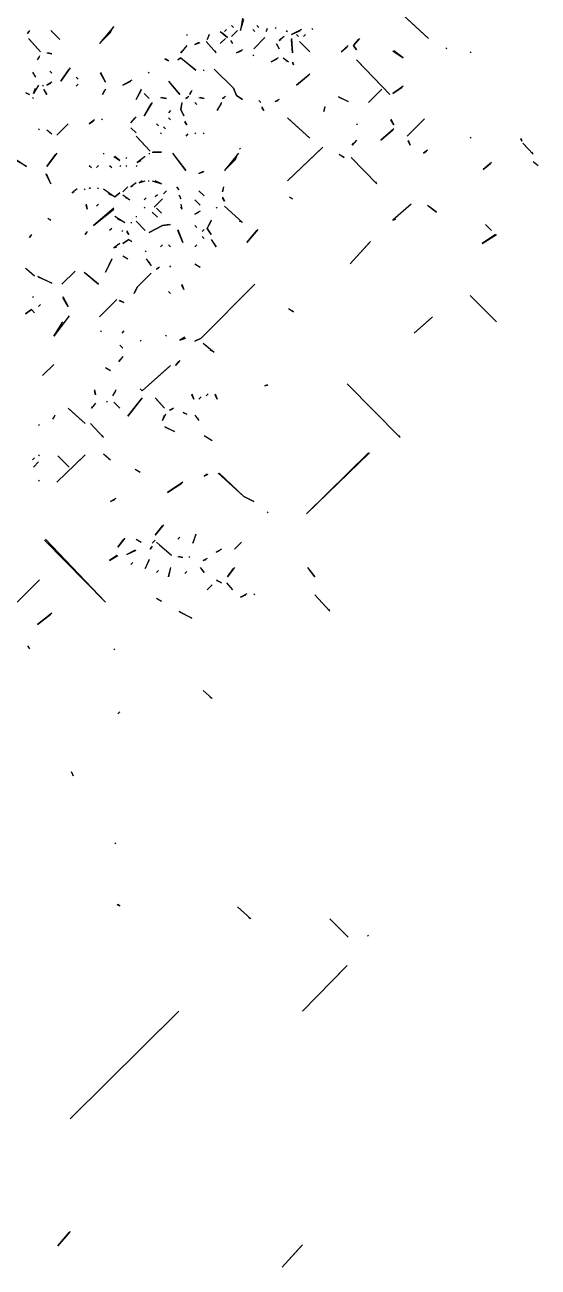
# Model space of a CAD drawing. Extents: x 1 to 2775, y -31 to 2075.
# Drawn here: x 2389.8 to 2474, y 951.7 to 1155.6 of the extents above; entities that cross this region are included whole.
import ezdxf

# ---------------------------------------------------------------- set-up
doc = ezdxf.new("R2010")
doc.units = 0
doc.layers.add('LINEWORK', color=4, linetype='CONTINUOUS')

msp = doc.modelspace()

# ---------------------------------------------------------------- linework, layer by layer
at = {"layer": 'LINEWORK'}
for points in [[(2425.5, 1156.6667), (2425.1667, 1154.6667), (2425.6667, 1156.5)], [(2451.6667, 1157.3333), (2456, 1153.3333), (2451.8333, 1157.1667)], [(2390.5, 1154.6667), (2390.1667, 1154.1667), (2390.3333, 1154.5)], [(2394, 1154.6667), (2395.5, 1153.1667)], [(2404.3333, 1155.3333), (2402, 1152.5), (2403.8333, 1154.3333), (2404.1667, 1155.1667)], [(2421.8333, 1154.5), (2423, 1153.5), (2422, 1154.3333)], [(2422.8333, 1154.8333), (2422.5, 1154.5)], [(2423.6667, 1155.5), (2424, 1155.1667)], [(2424.6667, 1154.6667), (2423.6667, 1153.6667)], [(2427.1667, 1154.8333), (2427.5, 1154.5)], [(2427.8333, 1155.5), (2428.1667, 1155.1667)], [(2429.5, 1155), (2429.3333, 1154.5), (2429.5, 1154.8333)], [(2431, 1155.1667), (2430.8333, 1155)], [(2432.6667, 1154.6667), (2432.8333, 1154.5)], [(2435.1667, 1154.8333), (2433.5, 1154), (2435, 1154.6667)], [(2436.8333, 1155), (2437, 1154.8333)], [(2390.3333, 1153.3333), (2392.3333, 1151.1667), (2390.5, 1153.1667)], [(2416.3333, 1152.1667), (2415.3333, 1151), (2415.5, 1151.3333)], [(2416.3333, 1154), (2416.3333, 1153.8333)], [(2418.3333, 1152.6667), (2417.6667, 1152.3333), (2418.5, 1152.6667)], [(2419.5, 1152.8333), (2421.1667, 1151), (2421, 1151.3333)], [(2420, 1154), (2419.6667, 1153.1667), (2420, 1153.8333)], [(2422.6667, 1153.3333), (2421.8333, 1152.5)], [(2423.5, 1153), (2423.8333, 1152.5), (2423.6667, 1152.8333)], [(2429.1667, 1153.5), (2427.3333, 1151.6667)], [(2431, 1152.5), (2431.5, 1151.6667), (2431.1667, 1152.3333)], [(2432.3333, 1153.6667), (2431.5, 1153), (2431.8333, 1153.1667)], [(2433.5, 1153.3333), (2433.6667, 1151), (2433.5, 1153.1667)], [(2434.3333, 1154), (2434.6667, 1153.6667)], [(2434.8333, 1152.8333), (2436.5, 1151.1667)], [(2435.8333, 1154), (2435.5, 1153.6667)], [(2442.8333, 1152.1667), (2441.6667, 1151.1667), (2442.6667, 1152)], [(2444.6667, 1153.3333), (2443.6667, 1152.1667), (2444.1667, 1151.5), (2443.6667, 1152.1667), (2444.5, 1153.1667)], [(2392.1667, 1150.5), (2391.8333, 1149.8333), (2392.1667, 1150.3333)], [(2393.3333, 1151), (2394.1667, 1150.8333), (2393.5, 1151)], [(2415.3333, 1150.1667), (2414.8333, 1149.8333), (2415.3333, 1150.1667), (2417.8333, 1148.1667), (2415.6667, 1149.8333)], [(2425.5, 1151.5), (2424.5, 1151), (2425.3333, 1151.3333)], [(2427.1667, 1150.6667), (2427.3333, 1150.5)], [(2431.3333, 1150.1667), (2430.1667, 1149.5), (2431.1667, 1150)], [(2432.1667, 1150.1667), (2433, 1149.5), (2432.6667, 1149.6667)], [(2450.1667, 1151.3333), (2451.8333, 1150.1667), (2450.3333, 1151.3333)], [(2458.8333, 1151.8333), (2459, 1151.6667)], [(2463, 1151.1667), (2462.8333, 1151)], [(2397.1667, 1148.5), (2395.6667, 1146.3333), (2397, 1148.3333)], [(2412.6667, 1150), (2413.3333, 1149.6667), (2412.8333, 1150)], [(2419, 1148.1667), (2419.1667, 1148.1667)], [(2420.8333, 1148.3333), (2424, 1145.1667), (2424.5, 1144), (2425.5, 1143.3333), (2424.5, 1144), (2424, 1145.1667)], [(2433.6667, 1149.5), (2433.8333, 1149), (2433.6667, 1149.3333)], [(2444.1667, 1149.8333), (2449.6667, 1144.1667), (2444.3333, 1149.6667)], [(2391, 1147.8333), (2391.5, 1147), (2391.1667, 1147.6667)], [(2394.1667, 1146.1667), (2393.3333, 1145.6667), (2394, 1146)], [(2393.8333, 1148), (2394.1667, 1147.6667)], [(2398.1667, 1147), (2398.5, 1146.6667)], [(2402.1667, 1147.8333), (2403, 1146.1667), (2402.1667, 1147.6667)], [(2407.3333, 1146.5), (2405.8333, 1145.6667), (2407.1667, 1146.3333)], [(2410.1667, 1147.8333), (2410, 1147.6667)], [(2413.3333, 1146.3333), (2415.1667, 1144.1667), (2413.5, 1146.1667)], [(2436.5, 1147.5), (2434.3333, 1145.6667), (2436.3333, 1147.3333)], [(2389.8333, 1144.5), (2390.5, 1144.1667), (2390, 1144.3333)], [(2392, 1145.6667), (2391.1667, 1144.3333), (2391.5, 1145.1667)], [(2392.6667, 1145.6667), (2392.8333, 1145.5)], [(2392.8333, 1145), (2393.3333, 1144.1667), (2393, 1144.8333)], [(2398.5, 1145.8333), (2398.1667, 1145.5)], [(2403, 1145), (2402.5, 1144.1667), (2402.8333, 1144.8333)], [(2408.8333, 1145), (2408, 1143.3333), (2408.8333, 1144.8333)], [(2409.3333, 1144.3333), (2410.1667, 1143.5)], [(2417.1667, 1144.8333), (2416.8333, 1144.1667), (2417, 1144.6667)], [(2448.3333, 1145), (2446.1667, 1142.8333)], [(2451.8333, 1145.5), (2450.1667, 1144.3333), (2451.6667, 1145.3333)], [(2391, 1143.6667), (2391.1667, 1143.5)], [(2410.6667, 1142.8333), (2409.3333, 1140.6667), (2410.5, 1142.6667)], [(2412, 1143.6667), (2413, 1143.5), (2412.1667, 1143.6667)], [(2415.5, 1142.8333), (2415.3333, 1141.6667), (2415.8333, 1140.6667), (2415.3333, 1141.6667), (2415.5, 1142.6667)], [(2416.6667, 1143.8333), (2416.1667, 1143.5), (2416.5, 1143.6667)], [(2417.6667, 1142.8333), (2418, 1142.5)], [(2418.3333, 1143.6667), (2419.1667, 1143.5), (2418.5, 1143.6667)], [(2422, 1142.8333), (2421.3333, 1141.5), (2422, 1142.6667)], [(2422.6667, 1143.8333), (2422.1667, 1143.5), (2422.5, 1143.6667)], [(2428.1667, 1143.1667), (2428.5, 1142.8333)], [(2428.6667, 1142.1667), (2429, 1141.5), (2428.6667, 1142)], [(2431.5, 1143.3333), (2430.8333, 1143), (2431.3333, 1143.1667)], [(2439, 1142.1667), (2438.8333, 1141.3333), (2439, 1142)], [(2441.1667, 1143.8333), (2442.8333, 1143), (2441.3333, 1143.6667)], [(2401.1667, 1140), (2400.3333, 1139.3333), (2401, 1139.8333)], [(2402.3333, 1140.1667), (2402.5, 1140)], [(2408, 1140.5), (2407.1667, 1139.5), (2407.8333, 1140.3333)], [(2413.6667, 1141.5), (2413.3333, 1141.1667)], [(2413.3333, 1140.3333), (2413.6667, 1140)], [(2432.8333, 1140.3333), (2436.5, 1137), (2433, 1140.1667)], [(2449.8333, 1140.1667), (2450.3333, 1139.1667), (2449.8333, 1140)], [(2455.3333, 1140.1667), (2452.5, 1137.3333)], [(2392, 1138.5), (2392.1667, 1138.3333)], [(2393.3333, 1138.3333), (2394.1667, 1137.6667), (2393.8333, 1137.8333)], [(2396.8333, 1139.3333), (2395, 1137.5)], [(2407.1667, 1138.6667), (2408, 1137.8333)], [(2411.3333, 1139.3333), (2411.6667, 1139)], [(2412.5, 1138.8333), (2412.8333, 1138.5)], [(2416, 1139.8333), (2416.3333, 1139.1667), (2416, 1139.6667)], [(2444.3333, 1139.3333), (2444.1667, 1139.1667)], [(2450.3333, 1138.5), (2448.1667, 1136.6667), (2450.1667, 1138.3333)], [(2408, 1137.3333), (2410.3333, 1134.8333), (2408.1667, 1137.1667)], [(2412, 1137.8333), (2412.1667, 1137.6667)], [(2416.5, 1137.6667), (2416.1667, 1137.3333)], [(2417.8333, 1137.8333), (2417.6667, 1137.6667)], [(2419, 1137.8333), (2419.1667, 1137.6667)], [(2444.1667, 1136.6667), (2443.5, 1135.8333), (2443.6667, 1136.1667)], [(2452.6667, 1136.6667), (2453, 1135.8333), (2452.6667, 1136.5)], [(2462.8333, 1137.1667), (2463, 1137)], [(2471.1667, 1137), (2471.3333, 1136.5), (2471.1667, 1136.8333)], [(2471.5, 1136.1667), (2473.1667, 1134.3333), (2473, 1134.6667)], [(2387.8333, 1133.8333), (2390, 1132.3333), (2388.3333, 1133.3333)], [(2395, 1134.5), (2393.3333, 1132.3333), (2394.8333, 1134.3333)], [(2402.6667, 1134.5), (2402.6667, 1134.3333)], [(2404.3333, 1134), (2405.3333, 1133.3333), (2404.5, 1134)], [(2406.5, 1133.8333), (2406.3333, 1133.6667)], [(2409.5, 1134), (2408.1667, 1133), (2408.8333, 1133.3333)], [(2410.1667, 1134.5), (2410.1667, 1134.3333)], [(2410.6667, 1134.6667), (2412.1667, 1134.6667), (2410.8333, 1134.6667)], [(2414, 1134.5), (2416.1667, 1131.6667), (2414.1667, 1134.3333)], [(2424.8333, 1134.5), (2422.5, 1131.6667), (2424.3333, 1133.5), (2424.6667, 1134.3333)], [(2425.1667, 1135.3333), (2425, 1135.1667)], [(2438.6667, 1135.5), (2432.8333, 1130), (2438.5, 1135.3333)], [(2441.3333, 1134.3333), (2442.1667, 1133.8333), (2441.5, 1134.1667)], [(2443.3333, 1133.8333), (2447.5, 1129.5), (2447.3333, 1129.8333)], [(2455.8333, 1135), (2455.1667, 1134.5), (2455.6667, 1134.8333)], [(2400.3333, 1132.5), (2400.6667, 1132.1667)], [(2401.8333, 1132.5), (2401.5, 1132.1667)], [(2403.6667, 1132.5), (2404, 1132.1667)], [(2405.5, 1132.5), (2405.3333, 1132.3333)], [(2406.3333, 1132.5), (2406.5, 1132.3333)], [(2408.1667, 1132.5), (2408, 1132.3333)], [(2466.3333, 1133), (2465, 1131.8333), (2466.1667, 1132.8333)], [(2473.1667, 1133.1667), (2474, 1132.5), (2473.6667, 1132.6667)], [(2393.1667, 1131.1667), (2394, 1129.5), (2393.3333, 1131)], [(2409, 1130), (2408.5, 1129.6667), (2409.5, 1130)], [(2410, 1130), (2410.1667, 1130)], [(2410.6667, 1130), (2412.1667, 1129.5), (2411.1667, 1130)], [(2419, 1131.5), (2418.3333, 1131.1667), (2419.1667, 1131.5)], [(2398.3333, 1128.6667), (2397.5, 1128), (2397.8333, 1128.1667)], [(2399.5, 1128.6667), (2399.6667, 1128.5)], [(2400.5, 1128.8333), (2400.3333, 1128.6667)], [(2401.6667, 1128.8333), (2401.8333, 1128.6667)], [(2402.6667, 1128.6667), (2404.5, 1127.3333), (2405.3333, 1128), (2404.5, 1127.3333), (2403.5, 1127.8333)], [(2406.6667, 1129), (2405.8333, 1128.1667)], [(2405.8333, 1127.6667), (2407, 1126.8333), (2406.3333, 1127.1667)], [(2408, 1129.6667), (2407.1667, 1129), (2407.5, 1129.1667)], [(2411.5, 1127.6667), (2411.1667, 1127.3333)], [(2413, 1128.3333), (2412.5, 1127.8333)], [(2414.6667, 1129), (2415, 1128.5), (2414.8333, 1128.8333)], [(2415, 1127.6667), (2415.3333, 1127), (2415.1667, 1127.5)], [(2418.3333, 1128.3333), (2419.1667, 1127.5)], [(2422.3333, 1129), (2422.1667, 1128.1667), (2422.3333, 1128.8333)], [(2399.8333, 1126.1667), (2400, 1125.3333), (2399.8333, 1126)], [(2401.8333, 1126.1667), (2401.5, 1125.8333)], [(2409.6667, 1127.1667), (2409.3333, 1126.8333)], [(2409.3333, 1125.6667), (2409.5, 1125.5)], [(2412.3333, 1127), (2411, 1125.6667)], [(2415.3333, 1126.1667), (2415.5, 1125.3333), (2415.3333, 1125.6667)], [(2417.6667, 1126.8333), (2418.5, 1126)], [(2421.3333, 1125.6667), (2421.1667, 1125.5)], [(2422.1667, 1127.3333), (2422.5, 1126.6667), (2422.1667, 1127.1667)], [(2422.5, 1125.8333), (2425.5, 1123.1667), (2425, 1123.3333)], [(2433.1667, 1127.3333), (2433.6667, 1127), (2433.3333, 1127.1667)], [(2453.1667, 1126.1667), (2450.1667, 1123.5), (2450.6667, 1123.6667)], [(2455.8333, 1126), (2457.3333, 1124.8333), (2456, 1125.8333)], [(2393.5, 1123.8333), (2394, 1123.5), (2393.6667, 1123.6667)], [(2404.3333, 1125.5), (2401, 1122.6667), (2404.3333, 1125.3333)], [(2404.5, 1124.1667), (2406.1667, 1123.1667), (2405, 1123.6667)], [(2408, 1124.1667), (2408, 1124)], [(2410.6667, 1124.8333), (2411.5, 1124)], [(2411.3333, 1125.5), (2412.1667, 1124.6667)], [(2418.5, 1125), (2417.6667, 1124.5), (2418.3333, 1124.8333)], [(2400, 1121.6667), (2399.6667, 1121.1667), (2399.8333, 1121.5)], [(2404, 1122.1667), (2403.6667, 1121.8333)], [(2405.8333, 1121.8333), (2405.6667, 1121.6667)], [(2406.5, 1121.8333), (2406.8333, 1121.1667), (2406.5, 1121.6667)], [(2407.1667, 1123.1667), (2407.3333, 1123.1667)], [(2408, 1123.3333), (2409.5, 1121.8333)], [(2413.5, 1122.8333), (2412.3333, 1122.6667), (2410.1667, 1121.5), (2412.3333, 1122.6667), (2413.6667, 1122.8333)], [(2414.8333, 1122), (2415.6667, 1119.8333), (2414.8333, 1121.8333)], [(2417.6667, 1122.6667), (2418, 1122.3333)], [(2419.1667, 1122), (2418.8333, 1121.6667)], [(2420.3333, 1123.5), (2419.6667, 1122.1667), (2420.3333, 1121.1667), (2419.6667, 1122.1667), (2420.3333, 1123.3333)], [(2428, 1122), (2426.1667, 1119.8333), (2427.8333, 1121.8333)], [(2465.3333, 1122.8333), (2466.3333, 1121.8333)], [(2390.8333, 1121.1667), (2390.5, 1120.6667), (2390.6667, 1121)], [(2405.3333, 1119.6667), (2404.3333, 1119), (2404.8333, 1119.1667)], [(2406.8333, 1120.3333), (2405.8333, 1119.6667), (2406.8333, 1120.3333), (2407.3333, 1120), (2407, 1120.1667)], [(2418.8333, 1120.8333), (2419.1667, 1120.5)], [(2420.3333, 1120.3333), (2421.1667, 1119.1667), (2420.5, 1120.1667)], [(2446.5, 1120), (2443.1667, 1116.3333), (2446.3333, 1119.8333)], [(2467, 1121.1667), (2464.8333, 1119.6667), (2467.1667, 1121.1667)], [(2405.8333, 1117.6667), (2406.6667, 1117.1667), (2406, 1117.5)], [(2409.5, 1118.5), (2409.6667, 1118.3333)], [(2412.3333, 1119.5), (2412, 1119.1667)], [(2413.3333, 1119.5), (2413.6667, 1119.1667)], [(2418, 1119.5), (2417.6667, 1119.1667)], [(2389.8333, 1115.6667), (2391.3333, 1114.3333), (2390, 1115.5)], [(2404, 1117.1667), (2403, 1115), (2404, 1117)], [(2409.6667, 1117.1667), (2410.5, 1116), (2410.1667, 1116.6667)], [(2411.8333, 1115.8333), (2411.3333, 1115.5), (2411.6667, 1115.6667)], [(2413.6667, 1116), (2413.5, 1115.8333)], [(2417.6667, 1116.3333), (2418.5, 1115.8333), (2417.8333, 1116.1667)], [(2391.8333, 1114.3333), (2394.1667, 1113.1667), (2392, 1114.1667)], [(2398, 1115.1667), (2395.8333, 1113)], [(2399.5, 1115), (2401.8333, 1113), (2399.6667, 1114.8333)], [(2410.5, 1114.8333), (2408.1667, 1112.5), (2407.6667, 1111.5), (2408.1667, 1112.5)], [(2413.3333, 1111.8333), (2413.6667, 1111.5)], [(2415.5, 1113), (2415.8333, 1112.1667), (2415.5, 1112.8333)], [(2427.5, 1113), (2418.6667, 1104.1667), (2417.6667, 1103.6667), (2418.6667, 1104.1667)], [(2391.1667, 1111), (2391, 1110.8333)], [(2392.3333, 1109.6667), (2392, 1109.3333)], [(2396, 1111), (2396.8333, 1109.3333), (2396, 1110.8333)], [(2404.8333, 1110.5), (2402, 1107.6667)], [(2405.1667, 1110.3333), (2406, 1110), (2405.3333, 1110.3333)], [(2462.8333, 1111.1667), (2467.1667, 1106.8333), (2465.6667, 1108.3333)], [(2390.8333, 1108.8333), (2389.8333, 1108.1667), (2390.8333, 1108.8333), (2391.3333, 1108.3333)], [(2397, 1107.8333), (2394.5, 1104.5), (2396, 1106.8333)], [(2433, 1109), (2433.8333, 1108.5), (2433.1667, 1108.8333)], [(2456.6667, 1107.6667), (2453.6667, 1105), (2456.5, 1107.5)], [(2402.1667, 1105.3333), (2402.3333, 1105.1667)], [(2406, 1105.3333), (2405.6667, 1105)], [(2408.8333, 1103.8333), (2408.6667, 1103.6667)], [(2412.8333, 1104.6667), (2413, 1104.5)], [(2416, 1104.3333), (2415.1667, 1103.8333), (2416.1667, 1104.1667)], [(2419, 1103.3333), (2420.8333, 1101.8333), (2420.1667, 1102.1667)], [(2405.8333, 1101.1667), (2405.1667, 1100.3333), (2405.3333, 1100.6667)], [(2405.3333, 1103), (2405.8333, 1102.5)], [(2394.5, 1099.8333), (2392.6667, 1098)], [(2403, 1099.3333), (2403.8333, 1098.8333), (2403.1667, 1099.1667)], [(2413.6667, 1099.6667), (2409, 1095.5), (2408.6667, 1095.8333), (2409, 1095.5), (2413.5, 1099.5)], [(2415.1667, 1100.5), (2414.5, 1099.6667), (2415, 1100.3333)], [(2401.1667, 1095.6667), (2401.3333, 1094.8333), (2401.1667, 1095.5)], [(2404.6667, 1095.6667), (2404.1667, 1094.6667), (2404.6667, 1095.5)], [(2429.5, 1096.5), (2429.1667, 1096.3333), (2429.6667, 1096.5)], [(2442.6667, 1096.6667), (2451.3333, 1087.8333), (2451.1667, 1088.1667)], [(2401.3333, 1093.5), (2400.6667, 1092.6667), (2400.8333, 1093)], [(2403.3333, 1093.8333), (2403.1667, 1093.6667)], [(2404.3333, 1093.6667), (2405.3333, 1092.6667)], [(2409, 1094.3333), (2406.6667, 1091.3333), (2408.8333, 1094.1667)], [(2411.1667, 1094.3333), (2412.6667, 1092.6667), (2411.3333, 1094.1667)], [(2417.1667, 1095), (2417.5, 1094.1667), (2417.1667, 1094.8333)], [(2418.6667, 1094.5), (2418.3333, 1094.1667)], [(2419.8333, 1095), (2419.5, 1094.6667)], [(2421, 1095), (2421.3333, 1094.1667), (2421, 1094.8333)], [(2394.6667, 1091.5), (2394.3333, 1090.8333), (2394.6667, 1091.3333)], [(2396.8333, 1092.6667), (2399.6667, 1090.1667), (2397, 1092.5)], [(2412.8333, 1091.6667), (2412.3333, 1090.6667), (2412.6667, 1091.5)], [(2414.1667, 1092.6667), (2413.5, 1092.3333), (2414, 1092.5)], [(2415.6667, 1092), (2416.3333, 1091.6667), (2415.8333, 1091.8333)], [(2417.6667, 1091.5), (2418.3333, 1090.6667), (2418.1667, 1091)], [(2392.1667, 1090), (2392, 1089.8333)], [(2400.5, 1090.1667), (2402.6667, 1087.8333), (2402.5, 1088.1667)], [(2412.6667, 1089.6667), (2414.3333, 1088.8333), (2412.8333, 1089.5)], [(2419.1667, 1088.1667), (2420.5, 1087.3333), (2419.3333, 1088)], [(2392, 1085), (2392.1667, 1084.8333)], [(2399.6667, 1085), (2395, 1080.5), (2399.5, 1084.8333)], [(2402.6667, 1085.1667), (2403.8333, 1084.1667), (2403.5, 1084.3333)], [(2446.1667, 1085.3333), (2436, 1075.3333), (2446.3333, 1085.3333)], [(2391.3333, 1084.5), (2391, 1084.1667)], [(2392, 1083.8333), (2391.1667, 1083)], [(2395.1667, 1084.8333), (2397, 1083)], [(2392, 1080.8333), (2392.1667, 1080.6667)], [(2407.8333, 1082.6667), (2408.6667, 1082.1667), (2408, 1082.5)], [(2419.6667, 1081.8333), (2419.1667, 1081.5), (2419.8333, 1081.8333)], [(2421.5, 1082), (2425.6667, 1078.1667), (2427.3333, 1077.3333), (2425.6667, 1078.1667), (2421.6667, 1082)], [(2415.6667, 1080.5), (2413.1667, 1078.8333), (2415.5, 1080.3333)], [(2404.6667, 1077.8333), (2403.8333, 1077.3333), (2404.5, 1077.6667)], [(2429.5, 1075.6667), (2429.6667, 1075.5)], [(2412.5, 1073.5), (2411.1667, 1071.8333), (2412.3333, 1073.3333)], [(2393.1667, 1071.1667), (2403, 1060.8333), (2393, 1071)], [(2406.1667, 1071.3333), (2405, 1069.8333), (2406, 1071.1667)], [(2408, 1071.1667), (2408.8333, 1070.6667), (2408.1667, 1071)], [(2411.1667, 1071), (2410.6667, 1070.5)], [(2411.3333, 1070.6667), (2413.8333, 1068.5), (2411.8333, 1070.1667)], [(2415.1667, 1071.5), (2414.8333, 1071.1667)], [(2417.8333, 1072), (2417.3333, 1070.5), (2417.8333, 1071.8333)], [(2425.3333, 1070.6667), (2424.1667, 1069.5)], [(2407.8333, 1069.3333), (2406.5, 1068.6667), (2408, 1069.3333)], [(2410.6667, 1070), (2410.3333, 1069.5), (2410.5, 1069.8333)], [(2422, 1069.5), (2421.1667, 1069), (2421.8333, 1069.3333)], [(2404.8333, 1068.5), (2403.6667, 1067.6667), (2405, 1068.5)], [(2407.5, 1067.3333), (2407.1667, 1067)], [(2410.1667, 1067.8333), (2409.5, 1066.3333), (2410.1667, 1067.6667)], [(2413.6667, 1066.5), (2413.3333, 1065), (2413.6667, 1066.3333)], [(2414.8333, 1068.3333), (2415.6667, 1068.1667), (2415, 1068.3333)], [(2416.8333, 1068.3333), (2416.6667, 1068.1667)], [(2418.5, 1066.5), (2419.1667, 1065.6667), (2418.6667, 1066.3333)], [(2419.6667, 1068), (2419, 1067.6667), (2419.5, 1067.8333)], [(2424.1667, 1066.5), (2423, 1065), (2424, 1066.3333)], [(2436.1667, 1066.5), (2437.3333, 1065), (2436.3333, 1066.3333)], [(2392.1667, 1064.5), (2388.5, 1060.8333)], [(2411.6667, 1066), (2411.3333, 1065.6667)], [(2416.3333, 1065.8333), (2416, 1065.5)], [(2421.1667, 1064.5), (2422, 1064), (2421.3333, 1064.3333)], [(2420.5, 1063.6667), (2419.6667, 1062.8333)], [(2422.8333, 1064), (2423.8333, 1062.8333), (2423.6667, 1063.1667)], [(2411.3333, 1061.5), (2412.1667, 1061), (2411.5, 1061.3333)], [(2426.1667, 1062.1667), (2425.1667, 1061.6667), (2426, 1062)], [(2427.3333, 1062.1667), (2427.5, 1062)], [(2437.3333, 1062), (2439.8333, 1059.3333), (2439.6667, 1059.6667)], [(2394.1667, 1059), (2391.8333, 1057.1667), (2394, 1058.8333)], [(2415, 1059.3333), (2417.1667, 1058.1667), (2415.1667, 1059.1667)], [(2390.1667, 1053.6667), (2390.5, 1053.1667), (2390.3333, 1053.5)], [(2404.3333, 1053.1667), (2404.5, 1053)], [(2419, 1046.3333), (2420.5, 1045), (2420.1667, 1045.1667)], [(2405.3333, 1042.8333), (2405, 1042.5)], [(2397.3333, 1033), (2397.6667, 1032.3333), (2397.5, 1032.8333)], [(2404.5, 1021.3333), (2404.6667, 1021.1667)], [(2404.8333, 1011.1667), (2405.3333, 1011), (2405, 1011.1667)], [(2424.6667, 1010.8333), (2426.8333, 1008.8333), (2426.5, 1009)], [(2439.8333, 1008.8333), (2442.8333, 1005.8333)], [(2446.1667, 1006.1667), (2446, 1006)], [(2442.6667, 1001.1667), (2435.3333, 993.6667), (2442.5, 1001)], [(2415, 993.6667), (2397.1667, 976), (2414.8333, 993.5)], [(2397.1667, 957.5), (2395.1667, 955.1667), (2397, 957.3333)], [(2435.3333, 955.3333), (2432, 951.6667), (2435.1667, 955.1667)]]:
    msp.add_lwpolyline(points, dxfattribs=at)

doc.saveas('drawing.dxf')
